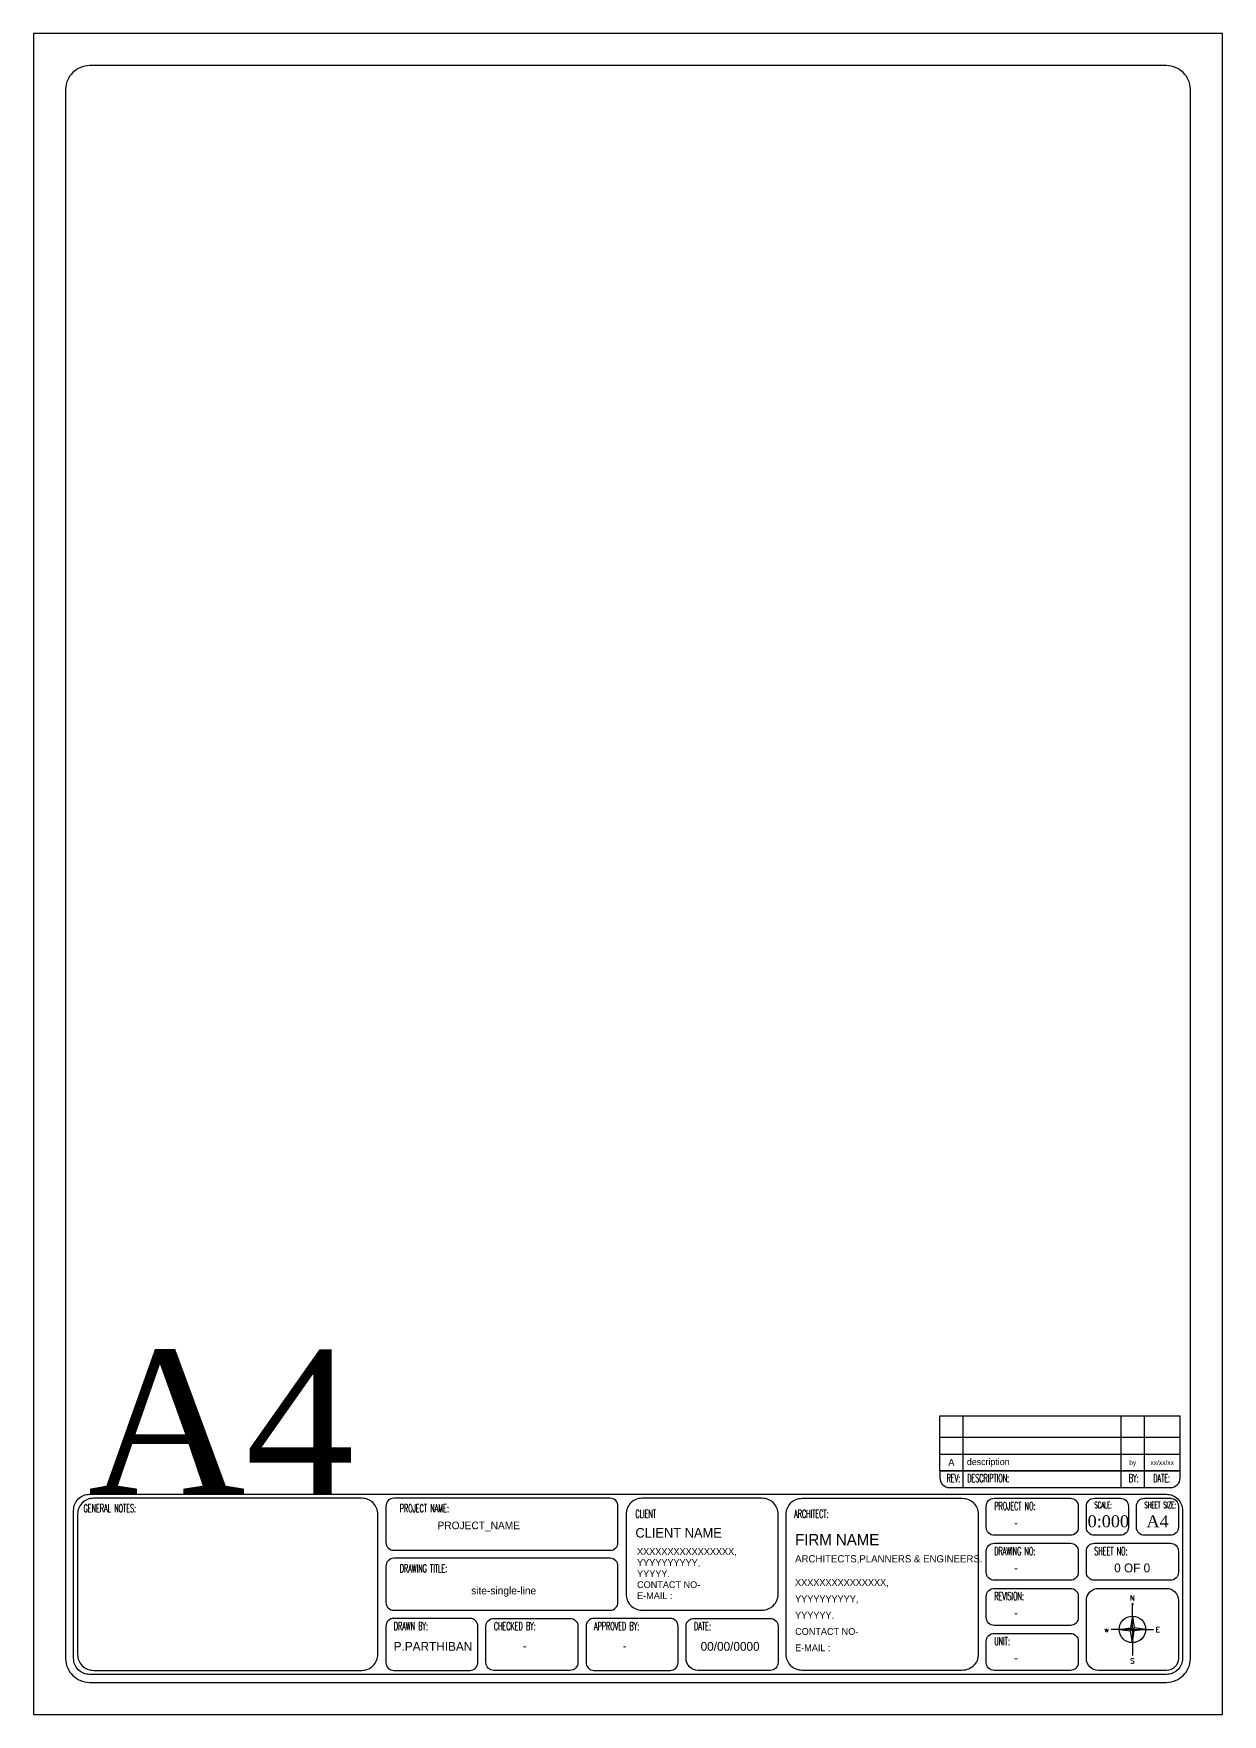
# Model space of a CAD drawing. Header units: millimetres. Extents: x 120 to 7039, y -9 to 2641.
# Drawn here: x 4007.4 to 4217.4, y 1451.8 to 1748.8 of the extents above; entities that cross this region are included whole.
import ezdxf
from ezdxf.enums import TextEntityAlignment as Align

# ---------------------------------------------------------------- set-up
doc = ezdxf.new("R2010")
doc.units = ezdxf.units.MM
doc.header["$MEASUREMENT"] = 0
for name, color, linetype in [('FENCE', 7, 'Continuous'), ('POWER', 40, 'Continuous'), ('TEXT', 4, 'Continuous')]:
    doc.layers.add(name, color=color, linetype=linetype)
doc.styles.add('romans', font='romans.shx', dxfattribs={"width": 0.5, "height": 8})
doc.styles.add('RT', font='romant.shx')
doc.styles.add('TNR', font='times.ttf')
doc.styles.add('YS TEXT', font='GOTHIC.TTF')

# ---------------------------------------------------------------- blocks, each defined once
blk = doc.blocks.new('A$C6670421E')
at = {"layer": 'FENCE', "linetype": 'Continuous'}
h = blk.add_hatch(color=256, dxfattribs=at)
h.paths.add_polyline_path([(934, 1023), (878, 1068), (878, 652)])
h.paths.add_polyline_path([(1294, 1068), (934, 1114), (878, 1068)])
h.paths.add_polyline_path([(878, 1484), (821, 1114), (878, 1068)])
h.paths.add_polyline_path([(821, 1023), (878, 1068), (462, 1068)])
at = {"layer": 'FENCE'}
for p, q in [((878, 1068), (878, 652)), ((878, 652), (878, 247))]:
    blk.add_line(p, q, dxfattribs=at)
blk.add_circle((878, 1068), 416, dxfattribs=at)
at = {"layer": 'POWER'}
for p, q in [((878, 1890), (860, 1836)), ((878, 1484), (878, 1890)), ((878, 1890), (896, 1836)), ((462, 1068), (215, 1068)), ((462, 1068), (215, 1068)), ((462, 1068), (821, 1114)), ((462, 1068), (821, 1023)), ((878, 1068), (462, 1068)), ((878, 1484), (821, 1114)), ((821, 1114), (878, 1068)), ((821, 1023), (878, 1068)), ((878, 1484), (934, 1114)), ((878, 1068), (878, 1484)), ((934, 1114), (878, 1068)), ((878, 1068), (1294, 1068)), ((934, 1023), (878, 1068)), ((1294, 1068), (934, 1114)), ((1294, 1068), (934, 1023)), ((1294, 1068), (1541, 1068)), ((1294, 1068), (1541, 1068))]:
    blk.add_line(p, q, dxfattribs=at)
at = {"layer": 'TEXT'}
for q in [(821, 1023), (934, 1023)]:
    blk.add_line((878, 652), q, dxfattribs=at)
at = {"layer": 'TEXT', "style": 'RT'}
for s, p in [('N', (797, 1972)), ('w', (-7, 977)), ('E', (1610, 977)), ('S', (809, 0))]:
    blk.add_text(s, height=158, dxfattribs=at).set_placement(p)
blk = doc.blocks.new('A4P2')
for p, q in [((160.1, 52.76), (202.53, 52.76)), ((160.1, 45.99), (160.1, 52.76)), ((160.1, 52.76), (202.53, 52.76)), ((164.18, 45.99), (164.18, 52.76)), ((192.1, 45.99), (192.1, 52.76)), ((196.22, 45.99), (196.22, 52.76)), ((202.53, 45.99), (202.53, 52.76)), ((160.1, 48.96), (202.53, 48.96)), ((160.1, 45.99), (202.53, 45.99)), ((160.1, 43.02), (160.1, 45.99)), ((160.1, 45.99), (202.53, 45.99)), ((164.18, 43.02), (164.18, 45.99)), ((192.1, 43.02), (192.1, 45.99)), ((196.22, 43.02), (196.22, 45.99)), ((202.53, 43.02), (202.53, 45.99)), ((160.1, 43.02), (202.53, 43.02))]:
    blk.add_line(p, q)
at = {"linetype": 'Continuous'}
for p, q in [((202.53, 43.02), (160.1, 43.02)), ((160.1, 43.02), (160.1, 41.77)), ((164.18, 40.07), (164.18, 43.02)), ((192.1, 40.07), (192.1, 43.02)), ((196.22, 40.07), (196.22, 43.02)), ((202.53, 41.77), (202.53, 43.02)), ((161.8, 40.07), (200.83, 40.07))]:
    blk.add_line(p, q, dxfattribs=at)
blk.add_lwpolyline([(0, 297), (0, 0), (210, 0), (210, 297)], close=True)
for points in [[(5.65, 287.1), (5.65, 9.9, 0.414214), (9.89, 5.66), (200.11, 5.66, 0.414214), (204.35, 9.9), (204.35, 287.1, 0.414214), (200.11, 291.34), (9.89, 291.34, 0.414214)], [(9.89, 38.89), (200.11, 38.89, -0.414214), (202.94, 36.06), (202.94, 9.9, -0.414214), (200.11, 7.07), (9.89, 7.07, -0.414214), (7.06, 9.9), (7.06, 36.06, -0.414214)], [(10.6, 7.78), (57.98, 7.78, 0.414214), (60.8, 10.61), (60.8, 35.36, 0.414214), (57.98, 38.19), (10.6, 38.19, 0.414214), (7.77, 35.36), (7.77, 10.61, 0.414214)], [(63.63, 28.99), (101.82, 28.99, 0.414214), (103.23, 30.41), (103.23, 36.77, 0.414214), (101.82, 38.19), (63.63, 38.19, 0.414214), (62.22, 36.77), (62.22, 30.41, 0.414214)], [(107.47, 18.42), (128.69, 18.42, 0.414214), (131.52, 21.25), (131.52, 35.36, 0.414214), (128.69, 38.19), (107.47, 38.19, 0.414214), (104.65, 35.36), (104.65, 21.25, 0.414214)], [(135.76, 38.19), (164.05, 38.19, -0.414214), (166.87, 35.36), (166.87, 10.61, -0.414214), (164.05, 7.78), (135.76, 7.78, -0.414214), (132.93, 10.61), (132.93, 35.36, -0.414214)], [(169.7, 38.19), (183.14, 38.19, -0.414214), (184.55, 36.77), (184.55, 33.06, -0.414214), (183.14, 31.64), (169.7, 31.64, -0.414214), (168.29, 33.06), (168.29, 36.77, -0.414214)], [(187.38, 38.19), (191.98, 38.19, -0.414214), (193.39, 36.77), (193.39, 33.06, -0.414214), (191.98, 31.64), (187.38, 31.64, -0.414214), (185.97, 33.06), (185.97, 36.77, -0.414214)], [(196.22, 38.19), (200.82, 38.19, -0.414214), (202.23, 36.77), (202.23, 33.06, -0.414214), (200.82, 31.64), (196.22, 31.64, -0.414214), (194.81, 33.06), (194.81, 36.77, -0.414214)], [(169.7, 30.23), (183.14, 30.23, -0.414214), (184.55, 28.82), (184.55, 25.1, -0.414214), (183.14, 23.69), (169.7, 23.69, -0.414214), (168.29, 25.1), (168.29, 28.82, -0.414214)], [(187.38, 30.23), (200.82, 30.23, -0.414214), (202.23, 28.82), (202.23, 25.1, -0.414214), (200.82, 23.69), (187.38, 23.69, -0.414214), (185.97, 25.1), (185.97, 28.82, -0.414214)], [(63.63, 18.39), (101.82, 18.39, 0.414214), (103.23, 19.8), (103.23, 26.16, 0.414214), (101.82, 27.58), (63.63, 27.58, 0.414214), (62.22, 26.16), (62.22, 19.8, 0.414214)], [(169.7, 22.27), (183.14, 22.27, -0.414214), (184.55, 20.86), (184.55, 17.15, -0.414214), (183.14, 15.73), (169.7, 15.73, -0.414214), (168.29, 17.15), (168.29, 20.86, -0.414214)], [(188.09, 22.27), (200.11, 22.27, -0.414214), (202.23, 20.15), (202.23, 9.9, -0.414214), (200.11, 7.78), (188.09, 7.78, -0.414214), (185.97, 9.9), (185.97, 20.15, -0.414214)], [(63.63, 7.78), (77.07, 7.78, 0.414214), (78.48, 9.19), (78.48, 15.56, 0.414214), (77.07, 16.97), (63.63, 16.97, 0.414214), (62.22, 15.56), (62.22, 9.19, 0.414214)], [(81.31, 16.97), (94.75, 16.97, -0.414214), (96.16, 15.56), (96.16, 9.19, -0.414214), (94.75, 7.78), (81.31, 7.78, -0.414214), (79.9, 9.19), (79.9, 15.56, -0.414214)], [(98.99, 7.78), (112.42, 7.78, 0.414214), (113.84, 9.19), (113.84, 15.56, 0.414214), (112.42, 16.97), (98.99, 16.97, 0.414214), (97.58, 15.56), (97.58, 9.19, 0.414214)], [(116.67, 16.97), (130.1, 16.97, -0.414214), (131.52, 15.56), (131.52, 9.19, -0.414214), (130.1, 7.78), (117.37, 7.78, -0.414214), (115.25, 9.9), (115.25, 15.56, -0.414214)], [(169.7, 14.32), (183.14, 14.32, -0.414214), (184.55, 12.91), (184.55, 9.19, -0.414214), (183.14, 7.78), (169.7, 7.78, -0.414214), (168.29, 9.19), (168.29, 12.91, -0.414214)]]:
    blk.add_lwpolyline(points, format="xyb", close=True)
for centre, start, end in [((161.8, 41.77), 180, 270), ((200.83, 41.77), 270, 0)]:
    blk.add_arc(centre, 1.7, start, end, dxfattribs=at)
at = {"xscale": 0.00563005650409025, "yscale": 0.00563005650409025, "zscale": 0.00563005650409025}
blk.add_blockref('A$C6670421E', (189.16, 9.01), dxfattribs=at)
for s, height, style, p in [('A4', 25.503, 'TNR', (9.6, 38.88)), ('CLIENT NAME', 1.6971, 'YS TEXT', (106.31, 31.24)), ('-', 1.56, 'YS TEXT', (173.2, 33.06)), ('0:000', 2.121, 'TNR', (186.2, 33.06)), ('A4', 2.121, 'TNR', (196.59, 33.06)), ('FIRM NAME', 1.98, 'YS TEXT', (134.52, 29.9)), ('XXXXXXXXXXXXXXXX,', 1.2021, 'YS TEXT', (106.6, 28.18)), ('YYYYYYYYYY,', 1.2021, 'YS TEXT', (106.6, 26.23)), ('ARCHITECTS,PLANNERS & ENGINEERS.', 1.2729, 'YS TEXT', (134.52, 26.86)), ('YYYYY.', 1.202, 'YS TEXT', (106.6, 24.27)), ('XXXXXXXXXXXXXXX,', 1.2021, 'YS TEXT', (134.52, 22.7)), ('-', 1.56, 'YS TEXT', (173.2, 25.1)), ('0 OF 0', 1.556, 'YS TEXT', (190.88, 25.1)), ('CONTACT NO-', 1.2021, 'YS TEXT', (106.6, 22.32)), ('E-MAIL : ', 1.202, 'YS TEXT', (106.6, 20.37)), ('YYYYYYYYYY,', 1.2021, 'YS TEXT', (134.52, 19.81)), ('YYYYYY.', 1.202, 'YS TEXT', (134.52, 16.93)), ('-', 1.56, 'YS TEXT', (173.2, 17.15)), ('CONTACT NO-', 1.2021, 'YS TEXT', (134.52, 14.05)), ('P.PARTHIBAN', 1.5557, 'YS TEXT', (63.61, 11.24)), ('-', 1.56, 'YS TEXT', (86.39, 11.35)), ('-', 1.56, 'YS TEXT', (104.07, 11.35)), ('00/00/0000', 1.556, 'YS TEXT', (117.83, 11.24)), ('E-MAIL : ', 1.202, 'YS TEXT', (134.52, 11.16)), ('-', 1.56, 'YS TEXT', (173.2, 9.19))]:
    blk.add_text(s, height=height, dxfattribs=dict(style=style)).set_placement(p)
at = {"style": 'romans', "width": 0.5}
for s, height, p in [('REV:', 1.414, (161.29, 41.04)), ('DESCRIPTION:', 1.4143, (164.94, 41.04)), ('BY:', 1.414, (193.47, 41.04)), ('DATE:', 1.414, (197.79, 41.04)), ('GENERAL NOTES:', 1.4143, (8.83, 35.71)), ('PROJECT NAME:', 1.4143, (64.69, 35.71)), ('CLIENT', 1.414, (106.31, 34.73)), ('ARCHITECT:', 1.414, (134.35, 34.73)), ('PROJECT NO:', 1.4143, (169.7, 36.11)), ('SCALE:', 1.131, (187.38, 36.42)), ('SHEET SIZE:', 1.1314, (196.22, 36.42)), ('DRAWING NO:', 1.4143, (169.7, 28.15)), ('SHEET NO:', 1.414, (187.38, 28.15)), ('DRAWING TITLE:', 1.4143, (64.69, 25.1)), ('REVISION:', 1.414, (169.7, 20.2)), ('DRAWN BY:', 1.414, (63.63, 14.89)), ('CHECKED BY:', 1.4143, (81.31, 14.89)), ('APPROVED BY:', 1.4143, (98.99, 14.89)), ('DATE:', 1.414, (116.67, 14.89)), ('UNIT:', 1.414, (169.7, 12.24))]:
    blk.add_text(s, height=height, dxfattribs=at).set_placement(p)
at = {"insert": (71.35, 34.06), "char_height": 1.3436, "attachment_point": 1}
blk.add_mtext_dynamic_manual_height_columns('PROJECT_NAME', width=32.785, gutter_width=1, heights=[0], dxfattribs=at)
at = {"style": 'YS TEXT'}
for tag, height, p in [('rev', 1.27, (162.14, 44.5)), ('by', 0.849, (194.16, 44.5)), ('date', 0.849, (199.37, 44.5))]:
    blk.add_attdef(tag, text='', height=height, dxfattribs=at).set_placement(p, align=Align.MIDDLE_CENTER)
blk.add_attdef('description_001', (164.87, 44.05), '', height=1.17, dxfattribs=at)
blk.add_attdef('DRAWING_TITLE', (77.29, 21.21), '', height=1.34)

msp = doc.modelspace()

# ---------------------------------------------------------------- block references
ref = msp.add_blockref('A4P2', (4007.39, 1451.84), dxfattribs=dict(xscale=0.999997416197115, yscale=0.999997416197115, zscale=0.999997416197115))
ref.add_attrib('SITE_PLAN', 'site-single-line', (4084.68, 1473.05), dxfattribs={"height": 1.3436, "style": 'YS TEXT'})
ref.add_attrib('date', 'xx/xx/xx', dxfattribs={"height": 0.849, "style": 'YS TEXT'}).set_placement((4206.76, 1496.34), align=Align.MIDDLE_CENTER)
ref.add_attrib('by', 'by', dxfattribs={"height": 0.849, "style": 'YS TEXT'}).set_placement((4201.55, 1496.34), align=Align.MIDDLE_CENTER)
ref.add_attrib('description_001', 'description', (4172.25, 1495.89), dxfattribs={"height": 1.1668, "style": 'YS TEXT'})
ref.add_attrib('rev', 'A', dxfattribs={"height": 1.27, "style": 'YS TEXT'}).set_placement((4169.52, 1496.34), align=Align.MIDDLE_CENTER)

doc.saveas('drawing.dxf')
